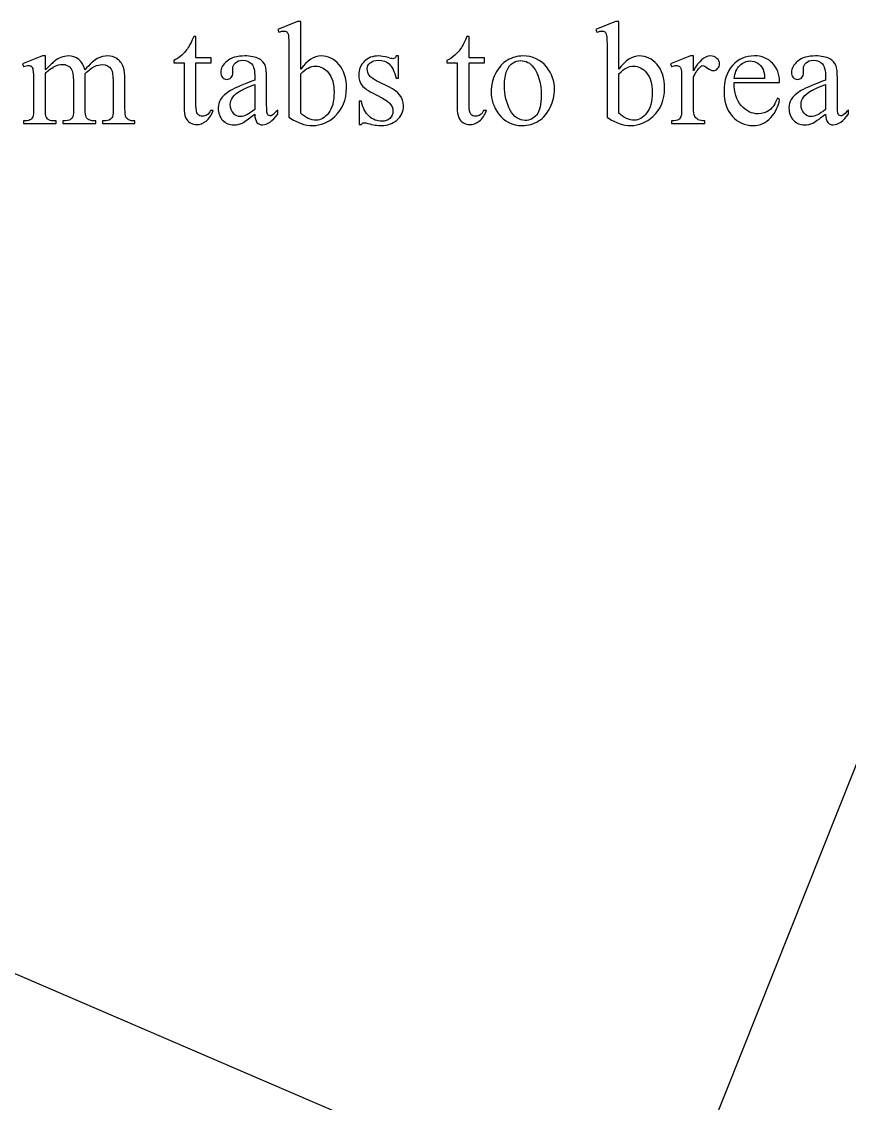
# Model space of a CAD drawing. Extents: x -180 to 179, y -90 to 90.
# Drawn here: x -140.57 to -104.77, y 43.42 to 90.22 of the extents above; entities that cross this region are included whole.
import ezdxf

# ---------------------------------------------------------------- set-up
doc = ezdxf.new("R2010")
doc.units = 0
doc.layers.add('LAYER_1', color=7, linetype='CONTINUOUS')

msp = doc.modelspace()

# ---------------------------------------------------------------- linework, layer by layer
at = {"layer": 'LAYER_1'}
for points, knots in [([(-128.4967, 88.1617), (-128.2215, 88.5437), (-127.9252, 88.7353), (-127.6066, 88.7353), (-127.6066, 88.7353), (-127.3156, 88.7353), (-127.0616, 88.6104), (-126.8446, 88.3617), (-126.8446, 88.3617), (-126.6276, 88.1119), (-126.5186, 87.7722), (-126.5186, 87.3393), (-126.5186, 87.3393), (-126.5186, 86.8356), (-126.6858, 86.4292), (-127.0213, 86.1212), (-127.0213, 86.1212), (-127.3081, 85.8566), (-127.6288, 85.7243), (-127.9823, 85.7243), (-127.9823, 85.7243), (-128.1474, 85.7243), (-128.3157, 85.7539), (-128.4861, 85.8143), (-128.4861, 85.8143), (-128.6565, 85.8746), (-128.8311, 85.9646), (-129.0089, 86.0842), (-129.0089, 86.0842), (-129.0089, 86.0842), (-129.0089, 89.0263), (-129.0089, 89.0263), (-129.0089, 89.0263), (-129.0089, 89.3491), (-129.0163, 89.547), (-129.0322, 89.6222), (-129.0322, 89.6222), (-129.047, 89.6962), (-129.0713, 89.747), (-129.1041, 89.7735), (-129.1041, 89.7735), (-129.138, 89.801), (-129.1793, 89.8137), (-129.229, 89.8137), (-129.229, 89.8137), (-129.2862, 89.8137), (-129.3592, 89.7978), (-129.446, 89.764), (-129.446, 89.764), (-129.446, 89.764), (-129.4894, 89.873), (-129.4894, 89.873), (-129.4894, 89.873), (-129.4894, 89.873), (-128.6364, 90.2201), (-128.6364, 90.2201), (-128.6364, 90.2201), (-128.6364, 90.2201), (-128.4967, 90.2201), (-128.4967, 90.2201), (-128.4967, 90.2201), (-128.4967, 90.2201), (-128.4967, 88.1617), (-128.4967, 88.1617)], [0, 0, 0, 0, 0.0625, 0.0625, 0.0625, 0.0625, 0.125, 0.125, 0.125, 0.125, 0.1875, 0.1875, 0.1875, 0.1875, 0.25, 0.25, 0.25, 0.25, 0.3125, 0.3125, 0.3125, 0.3125, 0.375, 0.375, 0.375, 0.375, 0.4375, 0.4375, 0.4375, 0.4375, 0.5, 0.5, 0.5, 0.5, 0.5625, 0.5625, 0.5625, 0.5625, 0.625, 0.625, 0.625, 0.625, 0.6875, 0.6875, 0.6875, 0.6875, 0.75, 0.75, 0.75, 0.75, 0.8125, 0.8125, 0.8125, 0.8125, 0.875, 0.875, 0.875, 0.875, 0.9375, 0.9375, 0.9375, 0.9375, 1, 1, 1, 1]), ([(-114.7363, 88.1617), (-114.4611, 88.5437), (-114.1648, 88.7353), (-113.8462, 88.7353), (-113.8462, 88.7353), (-113.5552, 88.7353), (-113.3012, 88.6104), (-113.0842, 88.3617), (-113.0842, 88.3617), (-112.8672, 88.1119), (-112.7582, 87.7722), (-112.7582, 87.3393), (-112.7582, 87.3393), (-112.7582, 86.8356), (-112.9254, 86.4292), (-113.2609, 86.1212), (-113.2609, 86.1212), (-113.5477, 85.8566), (-113.8684, 85.7243), (-114.2219, 85.7243), (-114.2219, 85.7243), (-114.387, 85.7243), (-114.5553, 85.7539), (-114.7257, 85.8143), (-114.7257, 85.8143), (-114.8961, 85.8746), (-115.0707, 85.9646), (-115.2485, 86.0842), (-115.2485, 86.0842), (-115.2485, 86.0842), (-115.2485, 89.0263), (-115.2485, 89.0263), (-115.2485, 89.0263), (-115.2485, 89.3491), (-115.2559, 89.547), (-115.2718, 89.6222), (-115.2718, 89.6222), (-115.2866, 89.6962), (-115.3109, 89.747), (-115.3437, 89.7735), (-115.3437, 89.7735), (-115.3776, 89.801), (-115.4189, 89.8137), (-115.4686, 89.8137), (-115.4686, 89.8137), (-115.5258, 89.8137), (-115.5988, 89.7978), (-115.6856, 89.764), (-115.6856, 89.764), (-115.6856, 89.764), (-115.729, 89.873), (-115.729, 89.873), (-115.729, 89.873), (-115.729, 89.873), (-114.876, 90.2201), (-114.876, 90.2201), (-114.876, 90.2201), (-114.876, 90.2201), (-114.7363, 90.2201), (-114.7363, 90.2201), (-114.7363, 90.2201), (-114.7363, 90.2201), (-114.7363, 88.1617), (-114.7363, 88.1617)], [0, 0, 0, 0, 0.0625, 0.0625, 0.0625, 0.0625, 0.125, 0.125, 0.125, 0.125, 0.1875, 0.1875, 0.1875, 0.1875, 0.25, 0.25, 0.25, 0.25, 0.3125, 0.3125, 0.3125, 0.3125, 0.375, 0.375, 0.375, 0.375, 0.4375, 0.4375, 0.4375, 0.4375, 0.5, 0.5, 0.5, 0.5, 0.5625, 0.5625, 0.5625, 0.5625, 0.625, 0.625, 0.625, 0.625, 0.6875, 0.6875, 0.6875, 0.6875, 0.75, 0.75, 0.75, 0.75, 0.8125, 0.8125, 0.8125, 0.8125, 0.875, 0.875, 0.875, 0.875, 0.9375, 0.9375, 0.9375, 0.9375, 1, 1, 1, 1]), ([(-133.0326, 89.5841), (-133.0326, 89.5841), (-133.0326, 88.6517), (-133.0326, 88.6517), (-133.0326, 88.6517), (-133.0326, 88.6517), (-132.369, 88.6517), (-132.369, 88.6517), (-132.369, 88.6517), (-132.369, 88.6517), (-132.369, 88.4347), (-132.369, 88.4347), (-132.369, 88.4347), (-132.369, 88.4347), (-133.0326, 88.4347), (-133.0326, 88.4347), (-133.0326, 88.4347), (-133.0326, 88.4347), (-133.0326, 86.5922), (-133.0326, 86.5922), (-133.0326, 86.5922), (-133.0326, 86.408), (-133.0061, 86.2842), (-132.9532, 86.2207), (-132.9532, 86.2207), (-132.9014, 86.1561), (-132.8336, 86.1244), (-132.7511, 86.1244), (-132.7511, 86.1244), (-132.6823, 86.1244), (-132.6167, 86.1455), (-132.5521, 86.1879), (-132.5521, 86.1879), (-132.4886, 86.2302), (-132.4389, 86.2926), (-132.4029, 86.3752), (-132.4029, 86.3752), (-132.4029, 86.3752), (-132.2822, 86.3752), (-132.2822, 86.3752), (-132.2822, 86.3752), (-132.3553, 86.1731), (-132.4569, 86.0207), (-132.5891, 85.918), (-132.5891, 85.918), (-132.7214, 85.8153), (-132.858, 85.7645), (-132.9987, 85.7645), (-132.9987, 85.7645), (-133.094, 85.7645), (-133.1871, 85.791), (-133.2781, 85.8439), (-133.2781, 85.8439), (-133.3691, 85.8968), (-133.4358, 85.972), (-133.4792, 86.0704), (-133.4792, 86.0704), (-133.5226, 86.1678), (-133.5448, 86.3191), (-133.5448, 86.5244), (-133.5448, 86.5244), (-133.5448, 86.5244), (-133.5448, 88.4347), (-133.5448, 88.4347), (-133.5448, 88.4347), (-133.5448, 88.4347), (-133.9936, 88.4347), (-133.9936, 88.4347), (-133.9936, 88.4347), (-133.9936, 88.4347), (-133.9936, 88.5363), (-133.9936, 88.5363), (-133.9936, 88.5363), (-133.8803, 88.5818), (-133.7639, 88.6591), (-133.6454, 88.767), (-133.6454, 88.767), (-133.5268, 88.876), (-133.4199, 89.0052), (-133.3279, 89.1533), (-133.3279, 89.1533), (-133.2802, 89.2316), (-133.2136, 89.3756), (-133.1289, 89.5841), (-133.1289, 89.5841), (-133.1289, 89.5841), (-133.0326, 89.5841), (-133.0326, 89.5841)], [0, 0, 0, 0, 0.0454545, 0.0454545, 0.0454545, 0.0454545, 0.0909091, 0.0909091, 0.0909091, 0.0909091, 0.1363636, 0.1363636, 0.1363636, 0.1363636, 0.1818182, 0.1818182, 0.1818182, 0.1818182, 0.2272727, 0.2272727, 0.2272727, 0.2272727, 0.2727273, 0.2727273, 0.2727273, 0.2727273, 0.3181818, 0.3181818, 0.3181818, 0.3181818, 0.3636364, 0.3636364, 0.3636364, 0.3636364, 0.4090909, 0.4090909, 0.4090909, 0.4090909, 0.4545455, 0.4545455, 0.4545455, 0.4545455, 0.5, 0.5, 0.5, 0.5, 0.5454545, 0.5454545, 0.5454545, 0.5454545, 0.5909091, 0.5909091, 0.5909091, 0.5909091, 0.6363636, 0.6363636, 0.6363636, 0.6363636, 0.6818182, 0.6818182, 0.6818182, 0.6818182, 0.7272727, 0.7272727, 0.7272727, 0.7272727, 0.7727273, 0.7727273, 0.7727273, 0.7727273, 0.8181818, 0.8181818, 0.8181818, 0.8181818, 0.8636364, 0.8636364, 0.8636364, 0.8636364, 0.9090909, 0.9090909, 0.9090909, 0.9090909, 0.9545455, 0.9545455, 0.9545455, 0.9545455, 1, 1, 1, 1]), ([(-121.2164, 89.5841), (-121.2164, 89.5841), (-121.2164, 88.6517), (-121.2164, 88.6517), (-121.2164, 88.6517), (-121.2164, 88.6517), (-120.5528, 88.6517), (-120.5528, 88.6517), (-120.5528, 88.6517), (-120.5528, 88.6517), (-120.5528, 88.4347), (-120.5528, 88.4347), (-120.5528, 88.4347), (-120.5528, 88.4347), (-121.2164, 88.4347), (-121.2164, 88.4347), (-121.2164, 88.4347), (-121.2164, 88.4347), (-121.2164, 86.5922), (-121.2164, 86.5922), (-121.2164, 86.5922), (-121.2164, 86.408), (-121.1899, 86.2842), (-121.137, 86.2207), (-121.137, 86.2207), (-121.0852, 86.1561), (-121.0174, 86.1244), (-120.9349, 86.1244), (-120.9349, 86.1244), (-120.8661, 86.1244), (-120.8005, 86.1455), (-120.7359, 86.1879), (-120.7359, 86.1879), (-120.6724, 86.2302), (-120.6227, 86.2926), (-120.5867, 86.3752), (-120.5867, 86.3752), (-120.5867, 86.3752), (-120.466, 86.3752), (-120.466, 86.3752), (-120.466, 86.3752), (-120.5391, 86.1731), (-120.6407, 86.0207), (-120.7729, 85.918), (-120.7729, 85.918), (-120.9052, 85.8153), (-121.0418, 85.7645), (-121.1825, 85.7645), (-121.1825, 85.7645), (-121.2778, 85.7645), (-121.3709, 85.791), (-121.4619, 85.8439), (-121.4619, 85.8439), (-121.5529, 85.8968), (-121.6196, 85.972), (-121.663, 86.0704), (-121.663, 86.0704), (-121.7064, 86.1678), (-121.7286, 86.3191), (-121.7286, 86.5244), (-121.7286, 86.5244), (-121.7286, 86.5244), (-121.7286, 88.4347), (-121.7286, 88.4347), (-121.7286, 88.4347), (-121.7286, 88.4347), (-122.1774, 88.4347), (-122.1774, 88.4347), (-122.1774, 88.4347), (-122.1774, 88.4347), (-122.1774, 88.5363), (-122.1774, 88.5363), (-122.1774, 88.5363), (-122.0641, 88.5818), (-121.9477, 88.6591), (-121.8292, 88.767), (-121.8292, 88.767), (-121.7106, 88.876), (-121.6037, 89.0052), (-121.5117, 89.1533), (-121.5117, 89.1533), (-121.464, 89.2316), (-121.3974, 89.3756), (-121.3127, 89.5841), (-121.3127, 89.5841), (-121.3127, 89.5841), (-121.2164, 89.5841), (-121.2164, 89.5841)], [0, 0, 0, 0, 0.0454545, 0.0454545, 0.0454545, 0.0454545, 0.0909091, 0.0909091, 0.0909091, 0.0909091, 0.1363636, 0.1363636, 0.1363636, 0.1363636, 0.1818182, 0.1818182, 0.1818182, 0.1818182, 0.2272727, 0.2272727, 0.2272727, 0.2272727, 0.2727273, 0.2727273, 0.2727273, 0.2727273, 0.3181818, 0.3181818, 0.3181818, 0.3181818, 0.3636364, 0.3636364, 0.3636364, 0.3636364, 0.4090909, 0.4090909, 0.4090909, 0.4090909, 0.4545455, 0.4545455, 0.4545455, 0.4545455, 0.5, 0.5, 0.5, 0.5, 0.5454545, 0.5454545, 0.5454545, 0.5454545, 0.5909091, 0.5909091, 0.5909091, 0.5909091, 0.6363636, 0.6363636, 0.6363636, 0.6363636, 0.6818182, 0.6818182, 0.6818182, 0.6818182, 0.7272727, 0.7272727, 0.7272727, 0.7272727, 0.7727273, 0.7727273, 0.7727273, 0.7727273, 0.8181818, 0.8181818, 0.8181818, 0.8181818, 0.8636364, 0.8636364, 0.8636364, 0.8636364, 0.9090909, 0.9090909, 0.9090909, 0.9090909, 0.9545455, 0.9545455, 0.9545455, 0.9545455, 1, 1, 1, 1]), ([(-139.5413, 88.1299), (-139.3339, 88.3373), (-139.2122, 88.4559), (-139.1751, 88.4866), (-139.1751, 88.4866), (-139.082, 88.5659), (-138.9814, 88.6263), (-138.8745, 88.6697), (-138.8745, 88.6697), (-138.7666, 88.7131), (-138.6608, 88.7353), (-138.5549, 88.7353), (-138.5549, 88.7353), (-138.3771, 88.7353), (-138.2237, 88.6834), (-138.0956, 88.5797), (-138.0956, 88.5797), (-137.9676, 88.477), (-137.8818, 88.3268), (-137.8384, 88.1299), (-137.8384, 88.1299), (-137.6257, 88.3786), (-137.4458, 88.5416), (-137.2987, 88.6189), (-137.2987, 88.6189), (-137.1526, 88.6961), (-137.0013, 88.7353), (-136.8468, 88.7353), (-136.8468, 88.7353), (-136.6954, 88.7353), (-136.5621, 88.6961), (-136.4446, 88.6189), (-136.4446, 88.6189), (-136.3282, 88.5416), (-136.2361, 88.4146), (-136.1673, 88.2389), (-136.1673, 88.2389), (-136.1218, 88.1193), (-136.0996, 87.9309), (-136.0996, 87.6748), (-136.0996, 87.6748), (-136.0996, 87.6748), (-136.0996, 86.4525), (-136.0996, 86.4525), (-136.0996, 86.4525), (-136.0996, 86.2747), (-136.0858, 86.1529), (-136.0594, 86.0873), (-136.0594, 86.0873), (-136.0382, 86.0418), (-136.0001, 86.0027), (-135.944, 85.9709), (-135.944, 85.9709), (-135.8879, 85.9392), (-135.798, 85.9222), (-135.671, 85.9222), (-135.671, 85.9222), (-135.671, 85.9222), (-135.671, 85.8111), (-135.671, 85.8111), (-135.671, 85.8111), (-135.671, 85.8111), (-137.0733, 85.8111), (-137.0733, 85.8111), (-137.0733, 85.8111), (-137.0733, 85.8111), (-137.0733, 85.9222), (-137.0733, 85.9222), (-137.0733, 85.9222), (-137.0733, 85.9222), (-137.014, 85.9222), (-137.014, 85.9222), (-137.014, 85.9222), (-136.8923, 85.9222), (-136.797, 85.9466), (-136.7282, 85.9942), (-136.7282, 85.9942), (-136.6806, 86.027), (-136.6468, 86.0799), (-136.6266, 86.1519), (-136.6266, 86.1519), (-136.6182, 86.1868), (-136.6139, 86.2874), (-136.6139, 86.4525), (-136.6139, 86.4525), (-136.6139, 86.4525), (-136.6139, 87.6748), (-136.6139, 87.6748), (-136.6139, 87.6748), (-136.6139, 87.9066), (-136.6415, 88.0696), (-136.6976, 88.1648), (-136.6976, 88.1648), (-136.778, 88.2971), (-136.9071, 88.3627), (-137.0849, 88.3627), (-137.0849, 88.3627), (-137.195, 88.3627), (-137.305, 88.3352), (-137.4151, 88.2813), (-137.4151, 88.2813), (-137.5262, 88.2262), (-137.6596, 88.1246), (-137.8173, 87.9754), (-137.8173, 87.9754), (-137.8173, 87.9754), (-137.8236, 87.9415), (-137.8236, 87.9415), (-137.8236, 87.9415), (-137.8236, 87.9415), (-137.8173, 87.8082), (-137.8173, 87.8082), (-137.8173, 87.8082), (-137.8173, 87.8082), (-137.8173, 86.4525), (-137.8173, 86.4525), (-137.8173, 86.4525), (-137.8173, 86.2588), (-137.8056, 86.1381), (-137.7845, 86.0905), (-137.7845, 86.0905), (-137.7622, 86.0429), (-137.722, 86.0027), (-137.6617, 85.9709), (-137.6617, 85.9709), (-137.6024, 85.9392), (-137.4998, 85.9222), (-137.3548, 85.9222), (-137.3548, 85.9222), (-137.3548, 85.9222), (-137.3548, 85.8111), (-137.3548, 85.8111), (-137.3548, 85.8111), (-137.3548, 85.8111), (-138.7909, 85.8111), (-138.7909, 85.8111), (-138.7909, 85.8111), (-138.7909, 85.8111), (-138.7909, 85.9222), (-138.7909, 85.9222), (-138.7909, 85.9222), (-138.6332, 85.9222), (-138.5253, 85.9413), (-138.466, 85.9783), (-138.466, 85.9783), (-138.4078, 86.0154), (-138.3665, 86.0715), (-138.3443, 86.1455), (-138.3443, 86.1455), (-138.3337, 86.1815), (-138.3284, 86.2831), (-138.3284, 86.4525), (-138.3284, 86.4525), (-138.3284, 86.4525), (-138.3284, 87.6748), (-138.3284, 87.6748), (-138.3284, 87.6748), (-138.3284, 87.9066), (-138.3623, 88.0728), (-138.4311, 88.1733), (-138.4311, 88.1733), (-138.5221, 88.3056), (-138.6491, 88.3723), (-138.8121, 88.3723), (-138.8121, 88.3723), (-138.9243, 88.3723), (-139.0344, 88.3426), (-139.1444, 88.2823), (-139.1444, 88.2823), (-139.3159, 88.1913), (-139.4482, 88.0886), (-139.5413, 87.9754), (-139.5413, 87.9754), (-139.5413, 87.9754), (-139.5413, 86.4525), (-139.5413, 86.4525), (-139.5413, 86.4525), (-139.5413, 86.2672), (-139.5275, 86.1455), (-139.5021, 86.0905), (-139.5021, 86.0905), (-139.4767, 86.0344), (-139.4376, 85.9921), (-139.3878, 85.9646), (-139.3878, 85.9646), (-139.337, 85.937), (-139.2344, 85.9222), (-139.0788, 85.9222), (-139.0788, 85.9222), (-139.0788, 85.9222), (-139.0788, 85.8111), (-139.0788, 85.8111), (-139.0788, 85.8111), (-139.0788, 85.8111), (-140.4832, 85.8111), (-140.4832, 85.8111), (-140.4832, 85.8111), (-140.4832, 85.8111), (-140.4832, 85.9222), (-140.4832, 85.9222), (-140.4832, 85.9222), (-140.353, 85.9222), (-140.262, 85.937), (-140.2102, 85.9646), (-140.2102, 85.9646), (-140.1594, 85.9921), (-140.1191, 86.0365), (-140.0927, 86.0979), (-140.0927, 86.0979), (-140.0662, 86.1593), (-140.0525, 86.2768), (-140.0525, 86.4525), (-140.0525, 86.4525), (-140.0525, 86.4525), (-140.0525, 87.5383), (-140.0525, 87.5383), (-140.0525, 87.5383), (-140.0525, 87.8505), (-140.062, 88.0516), (-140.08, 88.1426), (-140.08, 88.1426), (-140.0948, 88.2114), (-140.1181, 88.258), (-140.1488, 88.2834), (-140.1488, 88.2834), (-140.1795, 88.3098), (-140.2218, 88.3225), (-140.2758, 88.3225), (-140.2758, 88.3225), (-140.334, 88.3225), (-140.4028, 88.3067), (-140.4832, 88.276), (-140.4832, 88.276), (-140.4832, 88.276), (-140.5298, 88.3881), (-140.5298, 88.3881), (-140.5298, 88.3881), (-140.5298, 88.3881), (-139.6746, 88.7353), (-139.6746, 88.7353), (-139.6746, 88.7353), (-139.6746, 88.7353), (-139.5413, 88.7353), (-139.5413, 88.7353), (-139.5413, 88.7353), (-139.5413, 88.7353), (-139.5413, 88.1299), (-139.5413, 88.1299)], [0, 0, 0, 0, 0.016129, 0.016129, 0.016129, 0.016129, 0.0322581, 0.0322581, 0.0322581, 0.0322581, 0.0483871, 0.0483871, 0.0483871, 0.0483871, 0.0645161, 0.0645161, 0.0645161, 0.0645161, 0.0806452, 0.0806452, 0.0806452, 0.0806452, 0.0967742, 0.0967742, 0.0967742, 0.0967742, 0.1129032, 0.1129032, 0.1129032, 0.1129032, 0.1290323, 0.1290323, 0.1290323, 0.1290323, 0.1451613, 0.1451613, 0.1451613, 0.1451613, 0.1612903, 0.1612903, 0.1612903, 0.1612903, 0.1774194, 0.1774194, 0.1774194, 0.1774194, 0.1935484, 0.1935484, 0.1935484, 0.1935484, 0.2096774, 0.2096774, 0.2096774, 0.2096774, 0.2258065, 0.2258065, 0.2258065, 0.2258065, 0.2419355, 0.2419355, 0.2419355, 0.2419355, 0.2580645, 0.2580645, 0.2580645, 0.2580645, 0.2741935, 0.2741935, 0.2741935, 0.2741935, 0.2903226, 0.2903226, 0.2903226, 0.2903226, 0.3064516, 0.3064516, 0.3064516, 0.3064516, 0.3225806, 0.3225806, 0.3225806, 0.3225806, 0.3387097, 0.3387097, 0.3387097, 0.3387097, 0.3548387, 0.3548387, 0.3548387, 0.3548387, 0.3709677, 0.3709677, 0.3709677, 0.3709677, 0.3870968, 0.3870968, 0.3870968, 0.3870968, 0.4032258, 0.4032258, 0.4032258, 0.4032258, 0.4193548, 0.4193548, 0.4193548, 0.4193548, 0.4354839, 0.4354839, 0.4354839, 0.4354839, 0.4516129, 0.4516129, 0.4516129, 0.4516129, 0.4677419, 0.4677419, 0.4677419, 0.4677419, 0.483871, 0.483871, 0.483871, 0.483871, 0.5, 0.5, 0.5, 0.5, 0.516129, 0.516129, 0.516129, 0.516129, 0.5322581, 0.5322581, 0.5322581, 0.5322581, 0.5483871, 0.5483871, 0.5483871, 0.5483871, 0.5645161, 0.5645161, 0.5645161, 0.5645161, 0.5806452, 0.5806452, 0.5806452, 0.5806452, 0.5967742, 0.5967742, 0.5967742, 0.5967742, 0.6129032, 0.6129032, 0.6129032, 0.6129032, 0.6290323, 0.6290323, 0.6290323, 0.6290323, 0.6451613, 0.6451613, 0.6451613, 0.6451613, 0.6612903, 0.6612903, 0.6612903, 0.6612903, 0.6774194, 0.6774194, 0.6774194, 0.6774194, 0.6935484, 0.6935484, 0.6935484, 0.6935484, 0.7096774, 0.7096774, 0.7096774, 0.7096774, 0.7258065, 0.7258065, 0.7258065, 0.7258065, 0.7419355, 0.7419355, 0.7419355, 0.7419355, 0.7580645, 0.7580645, 0.7580645, 0.7580645, 0.7741935, 0.7741935, 0.7741935, 0.7741935, 0.7903226, 0.7903226, 0.7903226, 0.7903226, 0.8064516, 0.8064516, 0.8064516, 0.8064516, 0.8225806, 0.8225806, 0.8225806, 0.8225806, 0.8387097, 0.8387097, 0.8387097, 0.8387097, 0.8548387, 0.8548387, 0.8548387, 0.8548387, 0.8709677, 0.8709677, 0.8709677, 0.8709677, 0.8870968, 0.8870968, 0.8870968, 0.8870968, 0.9032258, 0.9032258, 0.9032258, 0.9032258, 0.9193548, 0.9193548, 0.9193548, 0.9193548, 0.9354839, 0.9354839, 0.9354839, 0.9354839, 0.9516129, 0.9516129, 0.9516129, 0.9516129, 0.9677419, 0.9677419, 0.9677419, 0.9677419, 0.983871, 0.983871, 0.983871, 0.983871, 1, 1, 1, 1]), ([(-130.4842, 86.2207), (-130.7752, 85.9953), (-130.9583, 85.8651), (-131.0334, 85.8302), (-131.0334, 85.8302), (-131.1446, 85.7783), (-131.2631, 85.7518), (-131.389, 85.7518), (-131.389, 85.7518), (-131.5859, 85.7518), (-131.7478, 85.8196), (-131.8748, 85.954), (-131.8748, 85.954), (-132.0018, 86.0884), (-132.0653, 86.2651), (-132.0653, 86.4842), (-132.0653, 86.4842), (-132.0653, 86.6228), (-132.0346, 86.7424), (-131.9722, 86.844), (-131.9722, 86.844), (-131.8875, 86.9837), (-131.7404, 87.116), (-131.5309, 87.2409), (-131.5309, 87.2409), (-131.3213, 87.3647), (-130.9721, 87.515), (-130.4842, 87.6928), (-130.4842, 87.6928), (-130.4842, 87.6928), (-130.4842, 87.805), (-130.4842, 87.805), (-130.4842, 87.805), (-130.4842, 88.0876), (-130.5286, 88.2823), (-130.6186, 88.3881), (-130.6186, 88.3881), (-130.7085, 88.4929), (-130.8398, 88.5458), (-131.0112, 88.5458), (-131.0112, 88.5458), (-131.1414, 88.5458), (-131.2451, 88.5109), (-131.3213, 88.44), (-131.3213, 88.44), (-131.3996, 88.3702), (-131.4388, 88.2897), (-131.4388, 88.1987), (-131.4388, 88.1987), (-131.4388, 88.1987), (-131.4324, 88.0188), (-131.4324, 88.0188), (-131.4324, 88.0188), (-131.4324, 87.9235), (-131.4568, 87.8505), (-131.5055, 87.7987), (-131.5055, 87.7987), (-131.5541, 87.7468), (-131.6176, 87.7214), (-131.696, 87.7214), (-131.696, 87.7214), (-131.7732, 87.7214), (-131.8357, 87.7479), (-131.8843, 87.8018), (-131.8843, 87.8018), (-131.933, 87.8558), (-131.9574, 87.9288), (-131.9574, 88.022), (-131.9574, 88.022), (-131.9574, 88.1998), (-131.8663, 88.3627), (-131.6843, 88.512), (-131.6843, 88.512), (-131.5023, 88.6601), (-131.2472, 88.7353), (-130.9181, 88.7353), (-130.9181, 88.7353), (-130.6662, 88.7353), (-130.4598, 88.6929), (-130.2979, 88.6083), (-130.2979, 88.6083), (-130.1762, 88.5437), (-130.0862, 88.4432), (-130.028, 88.3067), (-130.028, 88.3067), (-129.991, 88.2178), (-129.973, 88.0368), (-129.973, 87.7616), (-129.973, 87.7616), (-129.973, 87.7616), (-129.973, 86.7975), (-129.973, 86.7975), (-129.973, 86.7975), (-129.973, 86.5265), (-129.9677, 86.3604), (-129.9571, 86.299), (-129.9571, 86.299), (-129.9465, 86.2387), (-129.9296, 86.1974), (-129.9063, 86.1773), (-129.9063, 86.1773), (-129.882, 86.1561), (-129.8545, 86.1455), (-129.8238, 86.1455), (-129.8238, 86.1455), (-129.791, 86.1455), (-129.7613, 86.1529), (-129.737, 86.1678), (-129.737, 86.1678), (-129.6936, 86.1942), (-129.61, 86.2704), (-129.4862, 86.3942), (-129.4862, 86.3942), (-129.4862, 86.3942), (-129.4862, 86.2207), (-129.4862, 86.2207), (-129.4862, 86.2207), (-129.7169, 85.9106), (-129.9381, 85.755), (-130.1497, 85.755), (-130.1497, 85.755), (-130.2503, 85.755), (-130.3307, 85.7899), (-130.391, 85.8608), (-130.391, 85.8608), (-130.4514, 85.9307), (-130.482, 86.0513), (-130.4842, 86.2207)], [0, 0, 0, 0, 0.03125, 0.03125, 0.03125, 0.03125, 0.0625, 0.0625, 0.0625, 0.0625, 0.09375, 0.09375, 0.09375, 0.09375, 0.125, 0.125, 0.125, 0.125, 0.15625, 0.15625, 0.15625, 0.15625, 0.1875, 0.1875, 0.1875, 0.1875, 0.21875, 0.21875, 0.21875, 0.21875, 0.25, 0.25, 0.25, 0.25, 0.28125, 0.28125, 0.28125, 0.28125, 0.3125, 0.3125, 0.3125, 0.3125, 0.34375, 0.34375, 0.34375, 0.34375, 0.375, 0.375, 0.375, 0.375, 0.40625, 0.40625, 0.40625, 0.40625, 0.4375, 0.4375, 0.4375, 0.4375, 0.46875, 0.46875, 0.46875, 0.46875, 0.5, 0.5, 0.5, 0.5, 0.53125, 0.53125, 0.53125, 0.53125, 0.5625, 0.5625, 0.5625, 0.5625, 0.59375, 0.59375, 0.59375, 0.59375, 0.625, 0.625, 0.625, 0.625, 0.65625, 0.65625, 0.65625, 0.65625, 0.6875, 0.6875, 0.6875, 0.6875, 0.71875, 0.71875, 0.71875, 0.71875, 0.75, 0.75, 0.75, 0.75, 0.78125, 0.78125, 0.78125, 0.78125, 0.8125, 0.8125, 0.8125, 0.8125, 0.84375, 0.84375, 0.84375, 0.84375, 0.875, 0.875, 0.875, 0.875, 0.90625, 0.90625, 0.90625, 0.90625, 0.9375, 0.9375, 0.9375, 0.9375, 0.96875, 0.96875, 0.96875, 0.96875, 1, 1, 1, 1]), ([(-124.2644, 88.7353), (-124.2644, 88.7353), (-124.2644, 87.768), (-124.2644, 87.768), (-124.2644, 87.768), (-124.2644, 87.768), (-124.367, 87.768), (-124.367, 87.768), (-124.367, 87.768), (-124.4454, 88.0717), (-124.5459, 88.2781), (-124.6687, 88.3881), (-124.6687, 88.3881), (-124.7925, 88.4972), (-124.9491, 88.5522), (-125.1386, 88.5522), (-125.1386, 88.5522), (-125.2836, 88.5522), (-125.4, 88.5141), (-125.4889, 88.4368), (-125.4889, 88.4368), (-125.5778, 88.3606), (-125.6222, 88.276), (-125.6222, 88.1828), (-125.6222, 88.1828), (-125.6222, 88.0675), (-125.5894, 87.968), (-125.5238, 87.8854), (-125.5238, 87.8854), (-125.4592, 87.8008), (-125.3291, 87.7108), (-125.1322, 87.6156), (-125.1322, 87.6156), (-125.1322, 87.6156), (-124.6803, 87.3954), (-124.6803, 87.3954), (-124.6803, 87.3954), (-124.2601, 87.1912), (-124.0506, 86.9213), (-124.0506, 86.5858), (-124.0506, 86.5858), (-124.0506, 86.3276), (-124.148, 86.1201), (-124.3438, 85.9614), (-124.3438, 85.9614), (-124.5385, 85.8037), (-124.7576, 85.7243), (-124.9989, 85.7243), (-124.9989, 85.7243), (-125.1735, 85.7243), (-125.3714, 85.755), (-125.5947, 85.8175), (-125.5947, 85.8175), (-125.6624, 85.8376), (-125.7185, 85.8481), (-125.7619, 85.8481), (-125.7619, 85.8481), (-125.8095, 85.8481), (-125.8466, 85.8217), (-125.8741, 85.7677), (-125.8741, 85.7677), (-125.8741, 85.7677), (-125.9757, 85.7677), (-125.9757, 85.7677), (-125.9757, 85.7677), (-125.9757, 85.7677), (-125.9757, 86.7816), (-125.9757, 86.7816), (-125.9757, 86.7816), (-125.9757, 86.7816), (-125.8741, 86.7816), (-125.8741, 86.7816), (-125.8741, 86.7816), (-125.8159, 86.4927), (-125.7048, 86.2747), (-125.5418, 86.1275), (-125.5418, 86.1275), (-125.3788, 85.9804), (-125.1957, 85.9074), (-124.9936, 85.9074), (-124.9936, 85.9074), (-124.8507, 85.9074), (-124.7343, 85.9487), (-124.6443, 86.0323), (-124.6443, 86.0323), (-124.5544, 86.117), (-124.5099, 86.2175), (-124.5099, 86.335), (-124.5099, 86.335), (-124.5099, 86.4779), (-124.5597, 86.5974), (-124.6602, 86.6948), (-124.6602, 86.6948), (-124.7597, 86.7922), (-124.9597, 86.9149), (-125.2603, 87.0642), (-125.2603, 87.0642), (-125.5598, 87.2123), (-125.7556, 87.3467), (-125.8487, 87.4663), (-125.8487, 87.4663), (-125.9418, 87.5849), (-125.9884, 87.733), (-125.9884, 87.913), (-125.9884, 87.913), (-125.9884, 88.1468), (-125.908, 88.3426), (-125.7482, 88.4993), (-125.7482, 88.4993), (-125.5884, 88.6559), (-125.3809, 88.7353), (-125.1269, 88.7353), (-125.1269, 88.7353), (-125.0147, 88.7353), (-124.8793, 88.7109), (-124.7205, 88.6633), (-124.7205, 88.6633), (-124.6147, 88.6326), (-124.5448, 88.6167), (-124.5099, 88.6167), (-124.5099, 88.6167), (-124.476, 88.6167), (-124.4506, 88.6242), (-124.4316, 88.639), (-124.4316, 88.639), (-124.4136, 88.6538), (-124.3914, 88.6855), (-124.367, 88.7353), (-124.367, 88.7353), (-124.367, 88.7353), (-124.2644, 88.7353), (-124.2644, 88.7353)], [0, 0, 0, 0, 0.030303, 0.030303, 0.030303, 0.030303, 0.0606061, 0.0606061, 0.0606061, 0.0606061, 0.0909091, 0.0909091, 0.0909091, 0.0909091, 0.1212121, 0.1212121, 0.1212121, 0.1212121, 0.1515152, 0.1515152, 0.1515152, 0.1515152, 0.1818182, 0.1818182, 0.1818182, 0.1818182, 0.2121212, 0.2121212, 0.2121212, 0.2121212, 0.2424242, 0.2424242, 0.2424242, 0.2424242, 0.2727273, 0.2727273, 0.2727273, 0.2727273, 0.3030303, 0.3030303, 0.3030303, 0.3030303, 0.3333333, 0.3333333, 0.3333333, 0.3333333, 0.3636364, 0.3636364, 0.3636364, 0.3636364, 0.3939394, 0.3939394, 0.3939394, 0.3939394, 0.4242424, 0.4242424, 0.4242424, 0.4242424, 0.4545455, 0.4545455, 0.4545455, 0.4545455, 0.4848485, 0.4848485, 0.4848485, 0.4848485, 0.5151515, 0.5151515, 0.5151515, 0.5151515, 0.5454545, 0.5454545, 0.5454545, 0.5454545, 0.5757576, 0.5757576, 0.5757576, 0.5757576, 0.6060606, 0.6060606, 0.6060606, 0.6060606, 0.6363636, 0.6363636, 0.6363636, 0.6363636, 0.6666667, 0.6666667, 0.6666667, 0.6666667, 0.6969697, 0.6969697, 0.6969697, 0.6969697, 0.7272727, 0.7272727, 0.7272727, 0.7272727, 0.7575758, 0.7575758, 0.7575758, 0.7575758, 0.7878788, 0.7878788, 0.7878788, 0.7878788, 0.8181818, 0.8181818, 0.8181818, 0.8181818, 0.8484848, 0.8484848, 0.8484848, 0.8484848, 0.8787879, 0.8787879, 0.8787879, 0.8787879, 0.9090909, 0.9090909, 0.9090909, 0.9090909, 0.9393939, 0.9393939, 0.9393939, 0.9393939, 0.969697, 0.969697, 0.969697, 0.969697, 1, 1, 1, 1]), ([(-118.8881, 88.7353), (-118.4584, 88.7353), (-118.1134, 88.5712), (-117.852, 88.2453), (-117.852, 88.2453), (-117.6308, 87.9659), (-117.5207, 87.6452), (-117.5207, 87.2843), (-117.5207, 87.2843), (-117.5207, 87.0292), (-117.5821, 86.7721), (-117.7038, 86.5117), (-117.7038, 86.5117), (-117.8255, 86.2514), (-117.9938, 86.0545), (-118.2076, 85.9222), (-118.2076, 85.9222), (-118.4214, 85.7899), (-118.6595, 85.7243), (-118.922, 85.7243), (-118.922, 85.7243), (-119.3506, 85.7243), (-119.6903, 85.8947), (-119.9422, 86.2355), (-119.9422, 86.2355), (-120.1549, 86.5234), (-120.2618, 86.8462), (-120.2618, 87.2028), (-120.2618, 87.2028), (-120.2618, 87.4642), (-120.1973, 87.7225), (-120.0681, 87.9796), (-120.0681, 87.9796), (-119.939, 88.2368), (-119.7686, 88.4273), (-119.558, 88.5501), (-119.558, 88.5501), (-119.3474, 88.6739), (-119.1241, 88.7353), (-118.8881, 88.7353)], [0, 0, 0, 0, 0.1, 0.1, 0.1, 0.1, 0.2, 0.2, 0.2, 0.2, 0.3, 0.3, 0.3, 0.3, 0.4, 0.4, 0.4, 0.4, 0.5, 0.5, 0.5, 0.5, 0.6, 0.6, 0.6, 0.6, 0.7, 0.7, 0.7, 0.7, 0.8, 0.8, 0.8, 0.8, 0.9, 0.9, 0.9, 0.9, 1, 1, 1, 1]), ([(-118.9844, 88.5331), (-119.0934, 88.5331), (-119.2035, 88.5014), (-119.3146, 88.4358), (-119.3146, 88.4358), (-119.4247, 88.3702), (-119.5146, 88.2569), (-119.5824, 88.0929), (-119.5824, 88.0929), (-119.6512, 87.9299), (-119.685, 87.7203), (-119.685, 87.4642), (-119.685, 87.4642), (-119.685, 87.0504), (-119.6025, 86.6938), (-119.4384, 86.3942), (-119.4384, 86.3942), (-119.2744, 86.0947), (-119.0574, 85.9445), (-118.7886, 85.9445), (-118.7886, 85.9445), (-118.5886, 85.9445), (-118.4235, 86.027), (-118.2923, 86.1921), (-118.2923, 86.1921), (-118.1621, 86.3583), (-118.0975, 86.6419), (-118.0975, 87.0451), (-118.0975, 87.0451), (-118.0975, 87.5499), (-118.2055, 87.9468), (-118.4235, 88.2357), (-118.4235, 88.2357), (-118.5695, 88.4347), (-118.7569, 88.5331), (-118.9844, 88.5331)], [0, 0, 0, 0, 0.1111111, 0.1111111, 0.1111111, 0.1111111, 0.2222222, 0.2222222, 0.2222222, 0.2222222, 0.3333333, 0.3333333, 0.3333333, 0.3333333, 0.4444444, 0.4444444, 0.4444444, 0.4444444, 0.5555556, 0.5555556, 0.5555556, 0.5555556, 0.6666667, 0.6666667, 0.6666667, 0.6666667, 0.7777778, 0.7777778, 0.7777778, 0.7777778, 0.8888889, 0.8888889, 0.8888889, 0.8888889, 1, 1, 1, 1]), ([(-111.5083, 88.7353), (-111.5083, 88.7353), (-111.5083, 88.096), (-111.5083, 88.096), (-111.5083, 88.096), (-111.2713, 88.5226), (-111.0268, 88.7353), (-110.777, 88.7353), (-110.777, 88.7353), (-110.6638, 88.7353), (-110.5696, 88.7004), (-110.4945, 88.6316), (-110.4945, 88.6316), (-110.4204, 88.5617), (-110.3833, 88.4813), (-110.3833, 88.3913), (-110.3833, 88.3913), (-110.3833, 88.3098), (-110.4098, 88.2421), (-110.4638, 88.186), (-110.4638, 88.186), (-110.5177, 88.1299), (-110.5812, 88.1024), (-110.6564, 88.1024), (-110.6564, 88.1024), (-110.7283, 88.1024), (-110.8098, 88.1384), (-110.8998, 88.2093), (-110.8998, 88.2093), (-110.9898, 88.2802), (-111.0564, 88.3162), (-111.0998, 88.3162), (-111.0998, 88.3162), (-111.1369, 88.3162), (-111.1771, 88.2961), (-111.2205, 88.2548), (-111.2205, 88.2548), (-111.3136, 88.1701), (-111.4099, 88.0304), (-111.5083, 87.8357), (-111.5083, 87.8357), (-111.5083, 87.8357), (-111.5083, 86.4747), (-111.5083, 86.4747), (-111.5083, 86.4747), (-111.5083, 86.318), (-111.4893, 86.1985), (-111.4501, 86.118), (-111.4501, 86.118), (-111.4226, 86.0619), (-111.375, 86.0154), (-111.3073, 85.9783), (-111.3073, 85.9783), (-111.2385, 85.9413), (-111.1411, 85.9222), (-111.013, 85.9222), (-111.013, 85.9222), (-111.013, 85.9222), (-111.013, 85.8111), (-111.013, 85.8111), (-111.013, 85.8111), (-111.013, 85.8111), (-112.4672, 85.8111), (-112.4672, 85.8111), (-112.4672, 85.8111), (-112.4672, 85.8111), (-112.4672, 85.9222), (-112.4672, 85.9222), (-112.4672, 85.9222), (-112.3222, 85.9222), (-112.2142, 85.9455), (-112.1444, 85.991), (-112.1444, 85.991), (-112.0925, 86.0238), (-112.0566, 86.0767), (-112.0354, 86.1487), (-112.0354, 86.1487), (-112.0259, 86.1847), (-112.0206, 86.2842), (-112.0206, 86.4503), (-112.0206, 86.4503), (-112.0206, 86.4503), (-112.0206, 87.551), (-112.0206, 87.551), (-112.0206, 87.551), (-112.0206, 87.8812), (-112.0269, 88.0781), (-112.0407, 88.1416), (-112.0407, 88.1416), (-112.0534, 88.204), (-112.0788, 88.2506), (-112.1148, 88.2791), (-112.1148, 88.2791), (-112.1507, 88.3077), (-112.1963, 88.3225), (-112.2502, 88.3225), (-112.2502, 88.3225), (-112.3137, 88.3225), (-112.3857, 88.3067), (-112.4672, 88.276), (-112.4672, 88.276), (-112.4672, 88.276), (-112.4979, 88.3881), (-112.4979, 88.3881), (-112.4979, 88.3881), (-112.4979, 88.3881), (-111.6385, 88.7353), (-111.6385, 88.7353), (-111.6385, 88.7353), (-111.6385, 88.7353), (-111.5083, 88.7353), (-111.5083, 88.7353)], [0, 0, 0, 0, 0.0357143, 0.0357143, 0.0357143, 0.0357143, 0.0714286, 0.0714286, 0.0714286, 0.0714286, 0.1071429, 0.1071429, 0.1071429, 0.1071429, 0.1428571, 0.1428571, 0.1428571, 0.1428571, 0.1785714, 0.1785714, 0.1785714, 0.1785714, 0.2142857, 0.2142857, 0.2142857, 0.2142857, 0.25, 0.25, 0.25, 0.25, 0.2857143, 0.2857143, 0.2857143, 0.2857143, 0.3214286, 0.3214286, 0.3214286, 0.3214286, 0.3571429, 0.3571429, 0.3571429, 0.3571429, 0.3928571, 0.3928571, 0.3928571, 0.3928571, 0.4285714, 0.4285714, 0.4285714, 0.4285714, 0.4642857, 0.4642857, 0.4642857, 0.4642857, 0.5, 0.5, 0.5, 0.5, 0.5357143, 0.5357143, 0.5357143, 0.5357143, 0.5714286, 0.5714286, 0.5714286, 0.5714286, 0.6071429, 0.6071429, 0.6071429, 0.6071429, 0.6428571, 0.6428571, 0.6428571, 0.6428571, 0.6785714, 0.6785714, 0.6785714, 0.6785714, 0.7142857, 0.7142857, 0.7142857, 0.7142857, 0.75, 0.75, 0.75, 0.75, 0.7857143, 0.7857143, 0.7857143, 0.7857143, 0.8214286, 0.8214286, 0.8214286, 0.8214286, 0.8571429, 0.8571429, 0.8571429, 0.8571429, 0.8928571, 0.8928571, 0.8928571, 0.8928571, 0.9285714, 0.9285714, 0.9285714, 0.9285714, 0.9642857, 0.9642857, 0.9642857, 0.9642857, 1, 1, 1, 1]), ([(-109.7472, 87.5817), (-109.7493, 87.1594), (-109.6477, 86.8292), (-109.4403, 86.589), (-109.4403, 86.589), (-109.2339, 86.3498), (-108.9905, 86.2302), (-108.7122, 86.2302), (-108.7122, 86.2302), (-108.5259, 86.2302), (-108.364, 86.281), (-108.2264, 86.3837), (-108.2264, 86.3837), (-108.0888, 86.4853), (-107.9745, 86.6609), (-107.8814, 86.9086), (-107.8814, 86.9086), (-107.8814, 86.9086), (-107.7851, 86.8472), (-107.7851, 86.8472), (-107.7851, 86.8472), (-107.8285, 86.5636), (-107.9544, 86.3053), (-108.1629, 86.0736), (-108.1629, 86.0736), (-108.3724, 85.8407), (-108.6339, 85.7243), (-108.9471, 85.7243), (-108.9471, 85.7243), (-109.289, 85.7243), (-109.5811, 85.8566), (-109.8234, 86.1223), (-109.8234, 86.1223), (-110.0668, 86.3879), (-110.1875, 86.7456), (-110.1875, 87.1943), (-110.1875, 87.1943), (-110.1875, 87.6801), (-110.0637, 88.059), (-109.8139, 88.3299), (-109.8139, 88.3299), (-109.5652, 88.6019), (-109.253, 88.7385), (-108.8762, 88.7385), (-108.8762, 88.7385), (-108.5577, 88.7385), (-108.2962, 88.6337), (-108.092, 88.4231), (-108.092, 88.4231), (-107.8877, 88.2135), (-107.7851, 87.9331), (-107.7851, 87.5817), (-107.7851, 87.5817), (-107.7851, 87.5817), (-109.7472, 87.5817), (-109.7472, 87.5817)], [0, 0, 0, 0, 0.0714286, 0.0714286, 0.0714286, 0.0714286, 0.1428571, 0.1428571, 0.1428571, 0.1428571, 0.2142857, 0.2142857, 0.2142857, 0.2142857, 0.2857143, 0.2857143, 0.2857143, 0.2857143, 0.3571429, 0.3571429, 0.3571429, 0.3571429, 0.4285714, 0.4285714, 0.4285714, 0.4285714, 0.5, 0.5, 0.5, 0.5, 0.5714286, 0.5714286, 0.5714286, 0.5714286, 0.6428571, 0.6428571, 0.6428571, 0.6428571, 0.7142857, 0.7142857, 0.7142857, 0.7142857, 0.7857143, 0.7857143, 0.7857143, 0.7857143, 0.8571429, 0.8571429, 0.8571429, 0.8571429, 0.9285714, 0.9285714, 0.9285714, 0.9285714, 1, 1, 1, 1]), ([(-109.7472, 87.7616), (-109.7472, 87.7616), (-108.4328, 87.7616), (-108.4328, 87.7616), (-108.4328, 87.7616), (-108.4434, 87.9436), (-108.4645, 88.0717), (-108.4984, 88.1458), (-108.4984, 88.1458), (-108.5492, 88.2611), (-108.6264, 88.3522), (-108.7291, 88.4188), (-108.7291, 88.4188), (-108.8318, 88.4845), (-108.9387, 88.5183), (-109.0498, 88.5183), (-109.0498, 88.5183), (-109.2212, 88.5183), (-109.3747, 88.4516), (-109.5102, 88.3183), (-109.5102, 88.3183), (-109.6456, 88.1849), (-109.725, 87.9987), (-109.7472, 87.7616)], [0, 0, 0, 0, 0.1666667, 0.1666667, 0.1666667, 0.1666667, 0.3333333, 0.3333333, 0.3333333, 0.3333333, 0.5, 0.5, 0.5, 0.5, 0.6666667, 0.6666667, 0.6666667, 0.6666667, 0.8333333, 0.8333333, 0.8333333, 0.8333333, 1, 1, 1, 1]), ([(-105.7976, 86.2207), (-106.0886, 85.9953), (-106.2717, 85.8651), (-106.3468, 85.8302), (-106.3468, 85.8302), (-106.458, 85.7783), (-106.5765, 85.7518), (-106.7024, 85.7518), (-106.7024, 85.7518), (-106.8993, 85.7518), (-107.0612, 85.8196), (-107.1882, 85.954), (-107.1882, 85.954), (-107.3152, 86.0884), (-107.3787, 86.2651), (-107.3787, 86.4842), (-107.3787, 86.4842), (-107.3787, 86.6228), (-107.348, 86.7424), (-107.2856, 86.844), (-107.2856, 86.844), (-107.2009, 86.9837), (-107.0538, 87.116), (-106.8443, 87.2409), (-106.8443, 87.2409), (-106.6347, 87.3647), (-106.2855, 87.515), (-105.7976, 87.6928), (-105.7976, 87.6928), (-105.7976, 87.6928), (-105.7976, 87.805), (-105.7976, 87.805), (-105.7976, 87.805), (-105.7976, 88.0876), (-105.842, 88.2823), (-105.932, 88.3881), (-105.932, 88.3881), (-106.0219, 88.4929), (-106.1532, 88.5458), (-106.3246, 88.5458), (-106.3246, 88.5458), (-106.4548, 88.5458), (-106.5585, 88.5109), (-106.6347, 88.44), (-106.6347, 88.44), (-106.713, 88.3702), (-106.7522, 88.2897), (-106.7522, 88.1987), (-106.7522, 88.1987), (-106.7522, 88.1987), (-106.7458, 88.0188), (-106.7458, 88.0188), (-106.7458, 88.0188), (-106.7458, 87.9235), (-106.7702, 87.8505), (-106.8189, 87.7987), (-106.8189, 87.7987), (-106.8675, 87.7468), (-106.931, 87.7214), (-107.0094, 87.7214), (-107.0094, 87.7214), (-107.0866, 87.7214), (-107.1491, 87.7479), (-107.1977, 87.8018), (-107.1977, 87.8018), (-107.2464, 87.8558), (-107.2708, 87.9288), (-107.2708, 88.022), (-107.2708, 88.022), (-107.2708, 88.1998), (-107.1797, 88.3627), (-106.9977, 88.512), (-106.9977, 88.512), (-106.8157, 88.6601), (-106.5606, 88.7353), (-106.2315, 88.7353), (-106.2315, 88.7353), (-105.9796, 88.7353), (-105.7732, 88.6929), (-105.6113, 88.6083), (-105.6113, 88.6083), (-105.4896, 88.5437), (-105.3996, 88.4432), (-105.3414, 88.3067), (-105.3414, 88.3067), (-105.3044, 88.2178), (-105.2864, 88.0368), (-105.2864, 87.7616), (-105.2864, 87.7616), (-105.2864, 87.7616), (-105.2864, 86.7975), (-105.2864, 86.7975), (-105.2864, 86.7975), (-105.2864, 86.5265), (-105.2811, 86.3604), (-105.2705, 86.299), (-105.2705, 86.299), (-105.2599, 86.2387), (-105.243, 86.1974), (-105.2197, 86.1773), (-105.2197, 86.1773), (-105.1954, 86.1561), (-105.1679, 86.1455), (-105.1372, 86.1455), (-105.1372, 86.1455), (-105.1044, 86.1455), (-105.0747, 86.1529), (-105.0504, 86.1678), (-105.0504, 86.1678), (-105.007, 86.1942), (-104.9234, 86.2704), (-104.7996, 86.3942), (-104.7996, 86.3942), (-104.7996, 86.3942), (-104.7996, 86.2207), (-104.7996, 86.2207), (-104.7996, 86.2207), (-105.0303, 85.9106), (-105.2515, 85.755), (-105.4631, 85.755), (-105.4631, 85.755), (-105.5637, 85.755), (-105.6441, 85.7899), (-105.7044, 85.8608), (-105.7044, 85.8608), (-105.7648, 85.9307), (-105.7954, 86.0513), (-105.7976, 86.2207)], [0, 0, 0, 0, 0.03125, 0.03125, 0.03125, 0.03125, 0.0625, 0.0625, 0.0625, 0.0625, 0.09375, 0.09375, 0.09375, 0.09375, 0.125, 0.125, 0.125, 0.125, 0.15625, 0.15625, 0.15625, 0.15625, 0.1875, 0.1875, 0.1875, 0.1875, 0.21875, 0.21875, 0.21875, 0.21875, 0.25, 0.25, 0.25, 0.25, 0.28125, 0.28125, 0.28125, 0.28125, 0.3125, 0.3125, 0.3125, 0.3125, 0.34375, 0.34375, 0.34375, 0.34375, 0.375, 0.375, 0.375, 0.375, 0.40625, 0.40625, 0.40625, 0.40625, 0.4375, 0.4375, 0.4375, 0.4375, 0.46875, 0.46875, 0.46875, 0.46875, 0.5, 0.5, 0.5, 0.5, 0.53125, 0.53125, 0.53125, 0.53125, 0.5625, 0.5625, 0.5625, 0.5625, 0.59375, 0.59375, 0.59375, 0.59375, 0.625, 0.625, 0.625, 0.625, 0.65625, 0.65625, 0.65625, 0.65625, 0.6875, 0.6875, 0.6875, 0.6875, 0.71875, 0.71875, 0.71875, 0.71875, 0.75, 0.75, 0.75, 0.75, 0.78125, 0.78125, 0.78125, 0.78125, 0.8125, 0.8125, 0.8125, 0.8125, 0.84375, 0.84375, 0.84375, 0.84375, 0.875, 0.875, 0.875, 0.875, 0.90625, 0.90625, 0.90625, 0.90625, 0.9375, 0.9375, 0.9375, 0.9375, 0.96875, 0.96875, 0.96875, 0.96875, 1, 1, 1, 1]), ([(-128.4967, 87.9627), (-128.4967, 87.9627), (-128.4967, 86.2641), (-128.4967, 86.2641), (-128.4967, 86.2641), (-128.3919, 86.1604), (-128.2829, 86.082), (-128.1696, 86.0302), (-128.1696, 86.0302), (-128.0574, 85.9773), (-127.9421, 85.9508), (-127.8236, 85.9508), (-127.8236, 85.9508), (-127.6362, 85.9508), (-127.4605, 86.0545), (-127.2986, 86.2609), (-127.2986, 86.2609), (-127.1367, 86.4673), (-127.0552, 86.7678), (-127.0552, 87.1626), (-127.0552, 87.1626), (-127.0552, 87.5267), (-127.1367, 87.8061), (-127.2986, 88.0019), (-127.2986, 88.0019), (-127.4605, 88.1966), (-127.6447, 88.295), (-127.8521, 88.295), (-127.8521, 88.295), (-127.9611, 88.295), (-128.0712, 88.2664), (-128.1802, 88.2114), (-128.1802, 88.2114), (-128.2628, 88.1701), (-128.3686, 88.0865), (-128.4967, 87.9627)], [0, 0, 0, 0, 0.1111111, 0.1111111, 0.1111111, 0.1111111, 0.2222222, 0.2222222, 0.2222222, 0.2222222, 0.3333333, 0.3333333, 0.3333333, 0.3333333, 0.4444444, 0.4444444, 0.4444444, 0.4444444, 0.5555556, 0.5555556, 0.5555556, 0.5555556, 0.6666667, 0.6666667, 0.6666667, 0.6666667, 0.7777778, 0.7777778, 0.7777778, 0.7777778, 0.8888889, 0.8888889, 0.8888889, 0.8888889, 1, 1, 1, 1]), ([(-114.7363, 87.9627), (-114.7363, 87.9627), (-114.7363, 86.2641), (-114.7363, 86.2641), (-114.7363, 86.2641), (-114.6315, 86.1604), (-114.5225, 86.082), (-114.4092, 86.0302), (-114.4092, 86.0302), (-114.297, 85.9773), (-114.1817, 85.9508), (-114.0632, 85.9508), (-114.0632, 85.9508), (-113.8758, 85.9508), (-113.7001, 86.0545), (-113.5382, 86.2609), (-113.5382, 86.2609), (-113.3763, 86.4673), (-113.2948, 86.7678), (-113.2948, 87.1626), (-113.2948, 87.1626), (-113.2948, 87.5267), (-113.3763, 87.8061), (-113.5382, 88.0019), (-113.5382, 88.0019), (-113.7001, 88.1966), (-113.8843, 88.295), (-114.0917, 88.295), (-114.0917, 88.295), (-114.2007, 88.295), (-114.3108, 88.2664), (-114.4198, 88.2114), (-114.4198, 88.2114), (-114.5024, 88.1701), (-114.6082, 88.0865), (-114.7363, 87.9627)], [0, 0, 0, 0, 0.1111111, 0.1111111, 0.1111111, 0.1111111, 0.2222222, 0.2222222, 0.2222222, 0.2222222, 0.3333333, 0.3333333, 0.3333333, 0.3333333, 0.4444444, 0.4444444, 0.4444444, 0.4444444, 0.5555556, 0.5555556, 0.5555556, 0.5555556, 0.6666667, 0.6666667, 0.6666667, 0.6666667, 0.7777778, 0.7777778, 0.7777778, 0.7777778, 0.8888889, 0.8888889, 0.8888889, 0.8888889, 1, 1, 1, 1]), ([(-130.4842, 86.4218), (-130.4842, 86.4218), (-130.4842, 87.5044), (-130.4842, 87.5044), (-130.4842, 87.5044), (-130.7964, 87.3796), (-130.9975, 87.2917), (-131.0885, 87.2409), (-131.0885, 87.2409), (-131.2525, 87.1499), (-131.3689, 87.0546), (-131.4388, 86.9552), (-131.4388, 86.9552), (-131.5097, 86.8557), (-131.5446, 86.7477), (-131.5446, 86.6292), (-131.5446, 86.6292), (-131.5446, 86.481), (-131.5002, 86.3572), (-131.4113, 86.2588), (-131.4113, 86.2588), (-131.3224, 86.1614), (-131.2197, 86.1117), (-131.1043, 86.1117), (-131.1043, 86.1117), (-130.9467, 86.1117), (-130.7403, 86.2154), (-130.4842, 86.4218)], [0, 0, 0, 0, 0.1428571, 0.1428571, 0.1428571, 0.1428571, 0.2857143, 0.2857143, 0.2857143, 0.2857143, 0.4285714, 0.4285714, 0.4285714, 0.4285714, 0.5714286, 0.5714286, 0.5714286, 0.5714286, 0.7142857, 0.7142857, 0.7142857, 0.7142857, 0.8571429, 0.8571429, 0.8571429, 0.8571429, 1, 1, 1, 1]), ([(-105.7976, 86.4218), (-105.7976, 86.4218), (-105.7976, 87.5044), (-105.7976, 87.5044), (-105.7976, 87.5044), (-106.1098, 87.3796), (-106.3109, 87.2917), (-106.4019, 87.2409), (-106.4019, 87.2409), (-106.5659, 87.1499), (-106.6823, 87.0546), (-106.7522, 86.9552), (-106.7522, 86.9552), (-106.8231, 86.8557), (-106.858, 86.7477), (-106.858, 86.6292), (-106.858, 86.6292), (-106.858, 86.481), (-106.8136, 86.3572), (-106.7247, 86.2588), (-106.7247, 86.2588), (-106.6358, 86.1614), (-106.5331, 86.1117), (-106.4177, 86.1117), (-106.4177, 86.1117), (-106.2601, 86.1117), (-106.0537, 86.2154), (-105.7976, 86.4218)], [0, 0, 0, 0, 0.1428571, 0.1428571, 0.1428571, 0.1428571, 0.2857143, 0.2857143, 0.2857143, 0.2857143, 0.4285714, 0.4285714, 0.4285714, 0.4285714, 0.5714286, 0.5714286, 0.5714286, 0.5714286, 0.7142857, 0.7142857, 0.7142857, 0.7142857, 0.8571429, 0.8571429, 0.8571429, 0.8571429, 1, 1, 1, 1]), ([(-180.1071, -4.4848), (-180.1071, -4.4848), (-137.2707, 12.5716), (-137.2707, 12.5716), (-137.2707, 12.5716), (-137.2707, 12.5716), (-155.7135, 55.4189), (-155.7135, 55.4189), (-155.7135, 55.4189), (-155.7135, 55.4189), (-112.8661, 36.9761), (-112.8661, 36.9761), (-112.8661, 36.9761), (-112.8661, 36.9761), (-95.6093, 80.3149), (-95.6093, 80.3149), (-95.6093, 80.3149), (-95.6093, 80.3149), (-78.3528, 36.9761), (-78.3528, 36.9761), (-78.3528, 36.9761), (-78.3528, 36.9761), (-35.5053, 55.419), (-35.5053, 55.419), (-35.5053, 55.419), (-35.5053, 55.419), (-53.9482, 12.5716), (-53.9482, 12.5716), (-53.9482, 12.5716), (-53.9482, 12.5716), (-11.1126, -4.4849), (-11.1126, -4.4849)], [0, 0, 0, 0, 0.125, 0.125, 0.125, 0.125, 0.25, 0.25, 0.25, 0.25, 0.375, 0.375, 0.375, 0.375, 0.5, 0.5, 0.5, 0.5, 0.625, 0.625, 0.625, 0.625, 0.75, 0.75, 0.75, 0.75, 0.875, 0.875, 0.875, 0.875, 1, 1, 1, 1]), ([(-163.8886, -4.4848), (-163.8886, -4.4848), (-129.3212, 9.2788), (-129.3212, 9.2788), (-129.3212, 9.2788), (-129.3212, 9.2788), (-144.2448, 43.9502), (-144.2448, 43.9502), (-144.2448, 43.9502), (-144.2448, 43.9502), (-109.5733, 29.0266), (-109.5733, 29.0266), (-109.5733, 29.0266), (-109.5733, 29.0266), (-95.6093, 64.0957), (-95.6093, 64.0957), (-95.6093, 64.0957), (-95.6093, 64.0957), (-81.6456, 29.0266), (-81.6456, 29.0266), (-81.6456, 29.0266), (-81.6456, 29.0266), (-46.974, 43.9503), (-46.974, 43.9503), (-46.974, 43.9503), (-46.974, 43.9503), (-61.8977, 9.2788), (-61.8977, 9.2788), (-61.8977, 9.2788), (-61.8977, 9.2788), (-27.3314, -4.4849), (-27.3314, -4.4849)], [0, 0, 0, 0, 0.125, 0.125, 0.125, 0.125, 0.25, 0.25, 0.25, 0.25, 0.375, 0.375, 0.375, 0.375, 0.5, 0.5, 0.5, 0.5, 0.625, 0.625, 0.625, 0.625, 0.75, 0.75, 0.75, 0.75, 0.875, 0.875, 0.875, 0.875, 1, 1, 1, 1]), ([(-158.4815, -4.4848), (-158.4815, -4.4848), (-126.6714, 8.1812), (-126.6714, 8.1812), (-126.6714, 8.1812), (-126.6714, 8.1812), (-140.4219, 40.1273), (-140.4219, 40.1273), (-140.4219, 40.1273), (-140.4219, 40.1273), (-108.4757, 26.3768), (-108.4757, 26.3768), (-108.4757, 26.3768), (-108.4757, 26.3768), (-95.6093, 58.6893), (-95.6093, 58.6893), (-95.6093, 58.6893), (-95.6093, 58.6893), (-82.7432, 26.3768), (-82.7432, 26.3768), (-82.7432, 26.3768), (-82.7432, 26.3768), (-50.7969, 40.1274), (-50.7969, 40.1274), (-50.7969, 40.1274), (-50.7969, 40.1274), (-64.5475, 8.1812), (-64.5475, 8.1812), (-64.5475, 8.1812), (-64.5475, 8.1812), (-32.7378, -4.4849), (-32.7378, -4.4849)], [0, 0, 0, 0, 0.125, 0.125, 0.125, 0.125, 0.25, 0.25, 0.25, 0.25, 0.375, 0.375, 0.375, 0.375, 0.5, 0.5, 0.5, 0.5, 0.625, 0.625, 0.625, 0.625, 0.75, 0.75, 0.75, 0.75, 0.875, 0.875, 0.875, 0.875, 1, 1, 1, 1])]:
    msp.add_open_spline(points, degree=3, knots=knots, dxfattribs=at)

doc.saveas('drawing.dxf')
